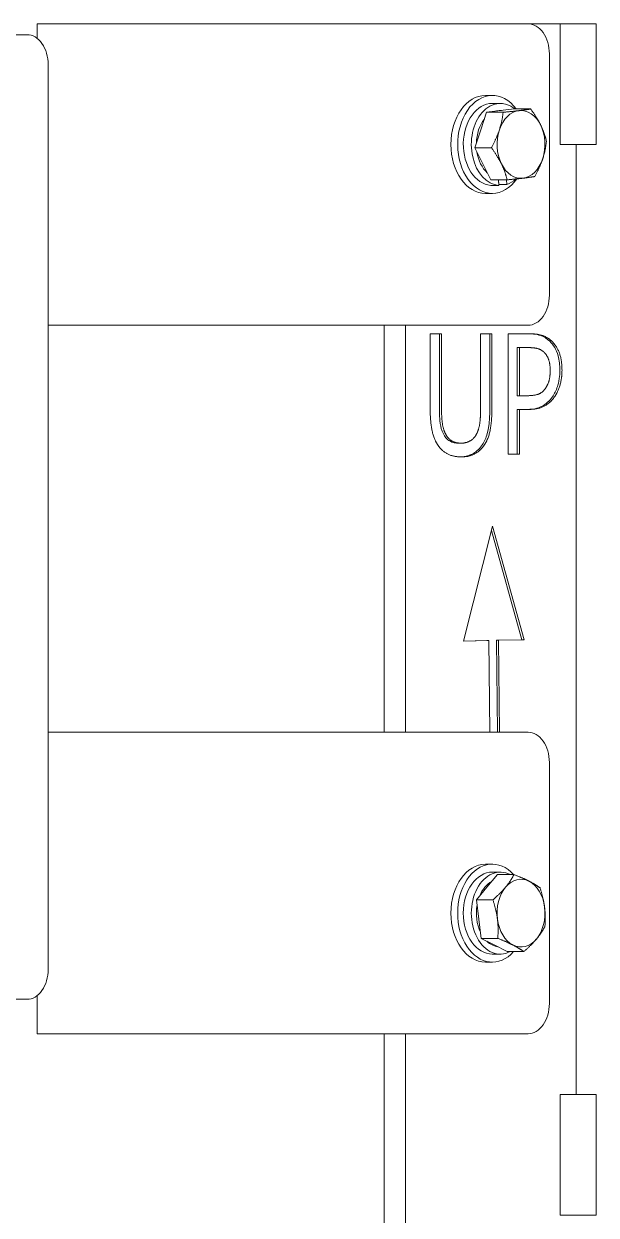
# Model space of a CAD drawing. Header units: inches. Extents: x 20 to 536, y 8 to 344.
# Drawn here: x 240.21 to 244.96, y 121.66 to 131.54 of the extents above; entities that cross this region are included whole.
import ezdxf

# ---------------------------------------------------------------- set-up
doc = ezdxf.new("R2010")
doc.units = ezdxf.units.IN
doc.header["$LTSCALE"] = 16
doc.header["$MEASUREMENT"] = 0
doc.layers.add('Visible (ANSI)', color=7, linetype='Continuous', lineweight=50)

msp = doc.modelspace()

# ---------------------------------------------------------------- linework, layer by layer
at = {"layer": 'Visible (ANSI)', "linetype": 'Continuous', "lineweight": 18}
for p, q in [((240.318206, 131.53516), (240.318206, 131.414478)), ((241.367096, 131.53516), (240.318206, 131.53516)), ((241.367096, 131.53516), (241.985815, 131.53516)), ((244.391289, 131.53516), (241.985815, 131.53516)), ((244.656454, 131.53516), (244.391289, 131.53516)), ((244.956144, 131.53516), (244.656454, 131.53516)), ((244.656454, 130.53516), (244.656454, 131.53516)), ((244.956144, 130.53516), (244.956144, 131.53516)), ((240.233353, 131.44516), (239.968188, 131.44516)), ((244.568066, 129.28516), (244.568066, 131.28516)), ((240.41013, 131.19516), (240.41013, 123.69516)), ((244.094305, 130.94116), (244.037736, 130.94116)), ((244.047412, 130.801502), (244.161722, 130.815162)), ((244.094305, 130.87516), (244.160773, 130.87516)), ((244.170073, 130.81616), (244.160773, 130.81616)), ((244.161722, 130.815162), (244.276032, 130.828823)), ((244.276032, 130.828823), (244.412435, 130.828823)), ((243.998622, 130.65467), (244.047412, 130.801502)), ((244.047412, 130.801502), (244.183814, 130.801502)), ((243.949832, 130.507839), (243.998622, 130.65467)), ((244.956144, 130.53516), (244.656454, 130.53516)), ((244.789037, 122.65516), (244.789037, 130.53516)), ((243.949832, 130.507839), (244.086235, 130.507839)), ((244.015353, 130.374668), (243.949832, 130.507839)), ((244.080874, 130.241498), (244.015353, 130.374668)), ((244.080874, 130.241498), (244.217276, 130.241498)), ((244.144967, 130.241498), (244.147706, 130.195663)), ((244.145204, 130.241498), (244.14747, 130.203578)), ((244.213938, 130.203578), (244.211672, 130.241498)), ((244.094305, 130.12916), (244.037736, 130.12916)), ((244.081238, 130.195663), (244.147706, 130.195663)), ((244.14747, 130.203578), (244.213938, 130.203578)), ((240.41013, 129.03516), (241.367096, 129.03516)), ((241.985815, 129.03516), (241.367096, 129.03516)), ((241.985815, 129.03516), (244.391289, 129.03516)), ((243.198047, 125.66016), (243.198047, 129.03516)), ((243.374823, 129.03516), (243.374823, 125.66016)), ((243.579276, 128.341004), (243.579276, 128.964991)), ((243.579276, 128.964991), (243.673251, 128.964991)), ((243.655573, 128.964991), (243.655573, 128.341004)), ((243.673251, 128.964991), (243.673251, 128.341004)), ((243.997007, 128.337762), (243.997007, 128.964991)), ((243.997007, 128.964991), (244.090982, 128.964991)), ((244.073305, 128.964991), (244.073305, 128.341004)), ((244.090982, 128.964991), (244.090982, 128.341004)), ((244.225642, 127.964991), (244.225642, 128.964991)), ((244.225642, 128.964991), (244.403278, 128.964991)), ((244.319617, 128.849918), (244.30194, 128.849918)), ((244.30194, 128.849918), (244.30194, 128.451214)), ((244.319617, 128.849918), (244.319617, 128.451214)), ((244.397548, 128.849918), (244.319617, 128.849918)), ((244.319617, 128.451214), (244.30194, 128.451214)), ((244.319617, 128.451214), (244.383796, 128.451214)), ((244.319617, 128.337762), (244.30194, 128.337762)), ((244.30194, 128.337762), (244.30194, 127.964991)), ((244.399267, 128.337762), (244.319617, 128.337762)), ((244.319617, 128.337762), (244.319617, 127.964991)), ((243.834842, 128.057373), (243.817165, 128.057373)), ((244.319617, 127.964991), (244.225642, 127.964991)), ((243.856073, 126.415618), (244.096696, 127.367821)), ((244.096696, 127.367821), (244.357941, 126.426893)), ((244.088273, 127.334489), (244.340263, 126.426893)), ((244.065499, 126.421118), (243.856073, 126.415618)), ((244.047821, 126.421118), (243.856191, 126.416085)), ((244.065499, 126.421118), (244.047821, 126.421118)), ((244.0727, 125.66016), (244.065499, 126.421118)), ((244.340263, 126.426893), (244.127929, 126.4227)), ((244.127929, 126.4227), (244.136085, 125.66016)), ((244.145607, 126.4227), (244.127929, 126.4227)), ((244.357941, 126.426893), (244.145607, 126.4227)), ((244.145607, 126.4227), (244.153763, 125.66016)), ((244.357941, 126.426893), (244.340263, 126.426893)), ((241.367096, 125.66016), (240.41013, 125.66016)), ((241.367096, 125.66016), (241.985815, 125.66016)), ((244.391289, 125.66016), (241.985815, 125.66016)), ((244.568066, 123.41016), (244.568066, 125.41016)), ((244.094305, 124.56616), (244.037736, 124.56616)), ((244.094305, 124.50016), (244.160773, 124.50016)), ((244.050269, 124.374866), (244.137922, 124.479528)), ((244.137922, 124.479528), (244.274324, 124.479528)), ((243.962615, 124.270204), (244.050269, 124.374866)), ((243.962615, 124.270204), (244.099018, 124.270204)), ((243.982881, 124.11052), (243.962615, 124.270204)), ((244.003147, 123.950836), (243.982881, 124.11052)), ((244.003147, 123.950836), (244.139549, 123.950836)), ((244.111065, 123.895814), (244.003147, 123.950836)), ((244.218984, 123.840793), (244.111065, 123.895814)), ((244.094305, 123.82016), (244.160773, 123.82016)), ((244.218984, 123.840793), (244.355386, 123.840793)), ((244.094305, 123.75416), (244.037736, 123.75416)), ((239.968188, 123.44516), (240.233353, 123.44516)), ((240.318206, 123.475843), (240.318206, 123.16016)), ((240.318206, 123.16016), (241.367096, 123.16016)), ((241.985815, 123.16016), (241.367096, 123.16016)), ((241.985815, 123.16016), (244.391289, 123.16016)), ((243.198047, 120.53516), (243.198047, 123.16016)), ((243.374823, 123.16016), (243.374823, 120.53516)), ((244.956144, 122.65516), (244.656454, 122.65516)), ((244.656454, 121.65516), (244.656454, 122.65516)), ((244.956144, 121.65516), (244.956144, 122.65516)), ((244.956144, 121.65516), (244.656454, 121.65516))]:
    msp.add_line(p, q, dxfattribs=at)
for centre, major_axis, start_param, end_param in [((244.391289, 131.28516), (0, 0.25), 4.71238898, 6.28318531), ((240.233353, 131.19516), (0, 0.25), 4.71238898, 6.28318531), ((244.037736, 130.53516), (0, 0.406), 0, 3.14159265), ((244.094305, 130.53516), (0, 0.406), 5.52096924, 10.21495258), ((244.094305, 130.53516), (0, 0.34), 0, 3.08721673), ((244.160773, 130.53516), (0, -0.34), 2.61339, 6.22880938), ((244.160773, 130.53516), (0, 0.281), 0, 0.20679412), ((244.332602, 130.53516), (0, 0.281), 0.08430345, 1.131501), ((244.332602, 130.53516), (0, 0.281), 5.32029121, 6.36748876), ((244.160773, 130.53516), (0, 0.281), 0.72742663, 1.53557538), ((244.332602, 130.53516), (0, -0.281), 4.27309366, 5.32029121), ((244.332602, 130.53516), (0, 0.281), 4.27309366, 5.32029121), ((244.160773, 130.53516), (0, 0.281), 1.79412718, 2.56326993), ((244.332602, 130.53516), (0, -0.281), 5.32029121, 6.36748876), ((244.332602, 130.53516), (0, -0.281), 0.08430345, 1.131501), ((244.160773, 130.53516), (0, -0.34), 0.22298283, 0.5683066), ((244.391289, 129.28516), (0, -0.25), 0, 1.57079633), ((244.391289, 125.41016), (0, 0.25), 4.71238898, 6.28318531), ((244.094305, 124.16016), (0, 0.406), 5.61770485, 10.09025842), ((244.037736, 124.16016), (0, 0.406), 0, 3.14159265), ((244.094305, 124.16016), (0, 0.34), 0, 3.14159265), ((244.160773, 124.16016), (0, -0.34), 2.79143048, 6.63334748), ((244.160773, 124.16016), (0, 0.281), 0.36070946, 1.04166315), ((244.332602, 124.16016), (0, 0.281), 5.93717406, 6.98437161), ((244.332602, 124.16016), (0, 0.281), 4.88997651, 5.93717406), ((244.332602, 124.16016), (0, -0.281), 3.84277896, 4.88997651), ((244.160773, 124.16016), (0, 0.281), 1.32674013, 2.17002758), ((244.332602, 124.16016), (0, 0.281), 3.84277896, 4.88997651), ((244.332602, 124.16016), (0, -0.281), 4.88997651, 5.93717406), ((244.160773, 124.16016), (0, -0.281), 5.69087711, 6.18347102), ((244.332602, 124.16016), (0, -0.281), 5.93717406, 6.98437161), ((240.233353, 123.69516), (0, -0.25), 0, 1.57079633), ((244.391289, 123.41016), (0, -0.25), 0, 1.57079633)]:
    msp.add_ellipse(centre, major_axis=major_axis, ratio=0.70710678, start_param=start_param, end_param=end_param, dxfattribs=at)
for points in [[(244.183814, 130.801502), (244.26282, 130.808822), (244.315871, 130.815162)], [(244.315871, 130.815162), (244.368923, 130.821503), (244.412435, 130.828823)], [(244.412435, 130.828823), (244.465294, 130.757457), (244.495702, 130.695653)], [(244.152771, 130.65467), (244.175415, 130.722815), (244.183814, 130.801502)], [(244.086235, 130.507839), (244.130128, 130.586526), (244.152771, 130.65467)], [(244.495702, 130.695653), (244.526111, 130.633848), (244.543476, 130.562482)], [(244.543476, 130.562482), (244.535077, 130.483795), (244.512433, 130.415651)], [(244.169502, 130.374668), (244.139094, 130.436473), (244.086235, 130.507839)], [(244.217276, 130.241498), (244.199911, 130.312864), (244.169502, 130.374668)], [(244.512433, 130.415651), (244.48979, 130.347506), (244.445897, 130.268819)], [(244.349333, 130.255158), (244.296282, 130.248818), (244.217276, 130.241498)], [(244.445897, 130.268819), (244.402385, 130.261498), (244.349333, 130.255158)], [(244.204418, 124.374866), (244.245098, 124.42344), (244.274324, 124.479528)], [(244.274324, 124.479528), (244.349905, 124.450042), (244.39999, 124.424506)], [(244.39999, 124.424506), (244.450075, 124.398971), (244.490162, 124.369485)], [(244.099018, 124.270204), (244.163738, 124.326292), (244.204418, 124.374866)], [(244.490162, 124.369485), (244.518769, 124.28391), (244.528174, 124.209801)], [(244.13703, 124.11052), (244.127625, 124.18463), (244.099018, 124.270204)], [(244.528174, 124.209801), (244.53758, 124.135691), (244.530693, 124.050117)], [(244.139549, 123.950836), (244.146436, 124.036411), (244.13703, 124.11052)], [(244.530693, 124.050117), (244.501467, 123.994029), (244.460787, 123.945455)], [(244.265215, 123.895814), (244.215129, 123.92135), (244.139549, 123.950836)], [(244.355386, 123.840793), (244.3153, 123.870279), (244.265215, 123.895814)], [(244.460787, 123.945455), (244.420107, 123.896881), (244.355386, 123.840793)]]:
    msp.add_rational_spline(points, [1, 1.0379548493, 1], degree=2, dxfattribs=at)
for points, knots in [([(244.385601, 128.964991), (244.41415, 128.964991), (244.457664, 128.962758), (244.523001, 128.939824), (244.548102, 128.924787), (244.570686, 128.902592)], [-0.725506634, -0.725506634, -0.725506634, -0.725506634, -0.296366495, -0.296366495, 0, 0, 0, 0]), ([(244.570686, 128.902592), (244.586183, 128.887664), (244.599989, 128.870076), (244.621333, 128.833247), (244.632327, 128.810687), (244.651045, 128.744258), (244.65492, 128.703666), (244.65492, 128.663532)], [-0.844477071, -0.844477071, -0.844477071, -0.844477071, -0.544529725, -0.544529725, -0.305823756, -0.305823756, 0, 0, 0, 0]), ([(244.65492, 128.663532), (244.65492, 128.639849), (244.653286, 128.616378), (244.645448, 128.56373), (244.639143, 128.541317), (244.624458, 128.494954), (244.610799, 128.466121), (244.593034, 128.44149)], [-0.48070155, -0.48070155, -0.48070155, -0.48070155, -0.387114958, -0.387114958, -0.268097881, -0.268097881, 0, 0, 0, 0]), ([(244.593034, 128.44149), (244.580856, 128.424537), (244.567566, 128.409563), (244.538505, 128.383485), (244.523016, 128.372719), (244.489033, 128.354662), (244.451567, 128.337762), (244.38159, 128.337762)], [-2.12199044, -2.12199044, -2.12199044, -2.12199044, -1.44284282, -1.44284282, -0.75409962, -0.75409962, 0, 0, 0, 0]), ([(243.655573, 128.341004), (243.655573, 128.275345), (243.659689, 128.239387), (243.666573, 128.191568), (243.674287, 128.164214), (243.685943, 128.139221)], [-0.371862003, -0.371862003, -0.371862003, -0.371862003, -0.228145318, -0.228145318, 0, 0, 0, 0]), ([(244.073305, 128.341004), (244.073305, 128.301057), (244.071673, 128.25992), (244.061455, 128.167475), (244.052823, 128.136756), (244.038508, 128.090377), (244.024186, 128.061275), (244.005688, 128.036304)], [-0.467674705, -0.467674705, -0.467674705, -0.467674705, -0.385613275, -0.385613275, -0.275578199, -0.275578199, 0, 0, 0, 0]), ([(243.685943, 128.139221), (243.692555, 128.125054), (243.700489, 128.112575), (243.721366, 128.088652), (243.732861, 128.080641), (243.765051, 128.06195), (243.791632, 128.057373), (243.817165, 128.057373)], [-0.454531198, -0.454531198, -0.454531198, -0.454531198, -0.37440362, -0.37440362, -0.275150152, -0.275150152, 0, 0, 0, 0]), ([(244.005688, 128.036304), (243.994547, 128.020815), (243.98239, 128.007126), (243.955915, 127.983623), (243.941901, 127.974082), (243.909783, 127.957777), (243.878602, 127.945336), (243.826231, 127.944033)], [-1.62181416, -1.62181416, -1.62181416, -1.62181416, -1.12295259, -1.12295259, -0.62367983, -0.62367983, -0.0333041, -0.0333041, -0.0333041, -0.0333041])]:
    msp.add_open_spline(points, degree=3, knots=knots, dxfattribs=at)
for points in [[(244.403278, 128.964991), (244.466311, 128.964991), (244.554556, 128.935817), (244.588364, 128.902592)], [(244.523613, 128.81183), (244.501265, 128.8329), (244.441671, 128.849918), (244.397548, 128.849918)], [(244.588364, 128.902592), (244.627902, 128.864504), (244.672598, 128.747), (244.672598, 128.663532)], [(244.574611, 128.65948), (244.574611, 128.711344), (244.549398, 128.787519), (244.523613, 128.81183)], [(244.5345, 128.511182), (244.555702, 128.541166), (244.574611, 128.611668), (244.574611, 128.65948)], [(244.672598, 128.663532), (244.672598, 128.598702), (244.639936, 128.482009), (244.610712, 128.44149)], [(244.383796, 128.451214), (244.441098, 128.451214), (244.511579, 128.477146), (244.5345, 128.511182)], [(244.610712, 128.44149), (244.574038, 128.390436), (244.474906, 128.337762), (244.399267, 128.337762)], [(243.646892, 128.036304), (243.609646, 128.088167), (243.579276, 128.234034), (243.579276, 128.341004)], [(243.673251, 128.341004), (243.673251, 128.271312), (243.685857, 128.177308), (243.703621, 128.139221)], [(243.966637, 128.139221), (243.984401, 128.177308), (243.997007, 128.270501), (243.997007, 128.337762)], [(244.090982, 128.341004), (244.090982, 128.236466), (244.061185, 128.087357), (244.023366, 128.036304)], [(243.703621, 128.139221), (243.722531, 128.098702), (243.787855, 128.057373), (243.834842, 128.057373)], [(243.834842, 128.057373), (243.878965, 128.057373), (243.947727, 128.098702), (243.966637, 128.139221)], [(243.834842, 127.943921), (243.772383, 127.943921), (243.679554, 127.990112), (243.646892, 128.036304)], [(244.023366, 128.036304), (243.989558, 127.989302), (243.900167, 127.943921), (243.834842, 127.943921)]]:
    msp.add_open_spline(points, degree=2, dxfattribs=at)

doc.saveas('drawing.dxf')
